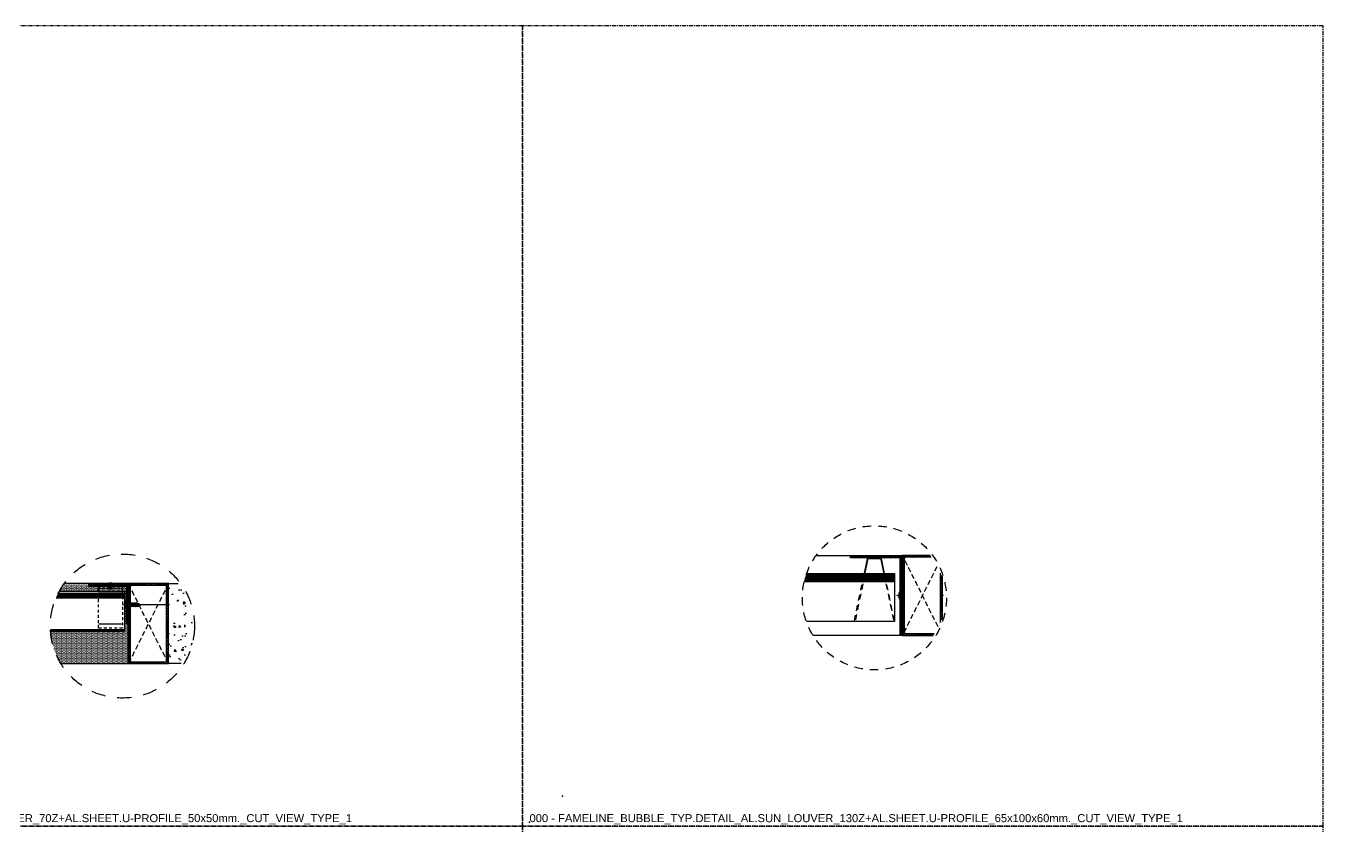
# Model space of a CAD drawing. Header units: millimetres. Extents: x -244126 to 368105, y -173968 to 259060.
# Drawn here: x 46704 to 48325, y 47995 to 48995 of the extents above; entities that cross this region are included whole.
import ezdxf
from ezdxf.xclip import XClip

# ---------------------------------------------------------------- set-up
doc = ezdxf.new("R2010")
doc.units = ezdxf.units.MM
doc.header["$MEASUREMENT"] = 0
doc.header["$XCLIPFRAME"] = 0
for name, pattern in [('005_GG_TA_LINE', [13.75, 5, -1.25, 1.25, -1.25, 5]), ('HIDDEN', [9.525, 6.35, -3.175]), ('TA_HL_001.00', [6.5, 3.55, -2.95]), ('TA_HL_002.00', [13, 7.1, -5.9]), ('TA_HL_003.00000', [19.5, 10.65, -8.85]), ('TA_HL_005.00000', [32.5, 17.75, -14.75])]:
    doc.linetypes.add(name, pattern=pattern)
for name, color, linetype in [('000 - H A T C H', 8, 'Continuous'), ('000 - H I D D E N', 7, 'Continuous'), ('000 - L I N E 0.1', 1, 'Continuous'), ('000 - SYMBOL CON', 1, 'Continuous'), ('000 - WIPEOUT', 250, 'Continuous'), ('001 - ASCESSORIES', 1, 'Continuous'), ('002 - STRUCTURAL STEEL', 4, 'Continuous'), ('004 - CONCRETE', 5, 'Continuous'), ('A03_SUN LOUVER', 7, 'Continuous'), ('A04_TUBE SERIES', 7, 'Continuous')]:
    doc.layers.add(name, color=color, linetype=linetype)
doc.styles.add('Cetury Gothic', font='GOTHIC.TTF')
doc.styles.get("Standard").update_dxf_attribs({"font": 'arial.ttf'})
pattern_1 = [(37.5, (2350, 50), (-0.125987, 3.853648), [0, -3.04, 0, -3.4, 0, -3.25]), (7.5, (2350, 50), (3.53955, 5.64429), [0, -1.64, 0, -2.74, 0, -1.05]), (327.5, (2347.54, 50), (6.228284, 0.01132), [0, -1, 0, -3.6, 0, -4.7]), (317.5, (2347.54, 50), (6.01225, 1.75535), [0, -0.5, 0, -2.36, 0, -2.7])]
pattern_2 = [(217.5, (50, 50), (0.125987, -3.853648), [0, -3.04, 0, -3.4, 0, -3.25]), (187.5, (50, 50), (-3.53955, -5.64429), [0, -1.64, 0, -2.74, 0, -1.05]), (147.5, (52.46, 50), (-6.228284, -0.01132), [0, -1, 0, -3.6, 0, -4.7]), (137.5, (52.46, 50), (-6.01225, -1.75535), [0, -0.5, 0, -2.36, 0, -2.7])]

# ---------------------------------------------------------------- blocks, each defined once
blk = doc.blocks.new('*U3776')
at = {"color": 0, "linetype": '005_GG_TA_LINE'}
blk.add_lwpolyline([(0, 0), (1000, 0), (1000, 1000), (0, 1000)], close=True, dxfattribs=at)
for p in [(50, 37.5), (8.6, 4.9)]:
    blk.add_point(p, dxfattribs=at)
blk.add_attdef('NAMEBLK', (8.6, 4.9), '', height=10, dxfattribs=at)
blk = doc.blocks.new('000 - CONCRETE_COLUMN_100x100mm.-CUT_VIEW')
at = {"layer": '000 - H A T C H'}
h = blk.add_hatch(dxfattribs=at)
h.set_pattern_fill('AR-CONC', color=256, scale=4)
h.set_pattern_definition([(50, (-55619.507, -25057.84), (28.690407, -2.510085), [3, -33]), (355, (-55619.507, -25057.84), (-5.550053, 30.087685), [2.4, -26.4]), (100.451444, (-55617.116, -25058.05), (23.140354, 27.5776), [2.549608, -28.045684]), (46.1842, (-55619.507, -25049.84), (42.689653, -6.620771), [4.5, -49.5]), (96.635635, (-55615.95, -25050.39), (37.386478, 38.964744), [3.824414, -42.06855]), (351.18416, (-55619.507, -25049.84), (37.386478, 38.964744), [3.6, -39.6]), (21, (-55615.507, -25051.84), (23.876282, -16.104756), [3, -33]), (326, (-55615.507, -25051.84), (9.732613, 29.006002), [2.4, -26.4]), (71.451445, (-55613.517, -25053.182), (33.608895, 12.901246), [2.549608, -28.045684]), (37.5, (-55619.507, -25057.84), (0.4863942, 13.3157542), [0, -26.08, 0, -26.8, 0, -26.5]), (7.5, (-55619.507, -25057.84), (10.5227815, 15.7764685), [0, -15.28, 0, -25.48, 0, -10.1]), (327.5, (-55628.427, -25057.84), (21.3528974, -0.9021949), [0, -10, 0, -31.2, 0, -41.4]), (317.5, (-55632.427, -25057.84), (23.327447, 4.0041993), [0, -13, 0, -20.72, 0, -29.4])])
h.paths.add_polyline_path([(-50, -50), (50, -50), (50, 50), (-50, 50)])
at = {"layer": '004 - CONCRETE'}
blk.add_lwpolyline([(-50, -50), (50, -50), (50, 50), (-50, 50)], close=True, dxfattribs=at)
blk = doc.blocks.new('*U3741')
at = {"layer": '000 - H A T C H'}
h = blk.add_hatch(dxfattribs=at)
h.set_pattern_fill('AR-SAND', color=8, scale=2, angle=180)
h.set_pattern_definition(pattern_2)
h.paths.add_polyline_path([(-100, 85), (-200, 85), (-200, 100), (-100, 100)])
h = blk.add_hatch(dxfattribs=at)
h.set_pattern_fill('AR-SAND', color=8, scale=2)
h.set_pattern_definition(pattern_1)
h.paths.add_polyline_path([(2600, 100), (2500, 100), (2500, 85), (2600, 85)])
h = blk.add_hatch(dxfattribs=at)
h.set_pattern_fill('ANSI31', color=8, scale=100)
h.set_pattern_definition([(45, (-200, 2e-14), (-8.8388, 8.8388), [])])
h.paths.add_polyline_path([(-200, 85), (-100, 85), (-100, 15), (-200, 15)])
h = blk.add_hatch(dxfattribs=at)
h.set_pattern_fill('ANSI31', color=8, scale=100)
h.set_pattern_definition([(45, (-4000, 9e-14), (-8.838835, 8.838835), [])])
h.paths.add_polyline_path([(2600, 15), (2500, 15), (2500, 85), (2600, 85)])
h = blk.add_hatch(dxfattribs=at)
h.set_pattern_fill('AR-SAND', color=8, scale=2, angle=180)
h.set_pattern_definition(pattern_2)
h.paths.add_polyline_path([(-200, 0), (-100, 0), (-100, 15), (-200, 15)])
h = blk.add_hatch(dxfattribs=at)
h.set_pattern_fill('AR-SAND', color=8, scale=2)
h.set_pattern_definition(pattern_1)
h.paths.add_polyline_path([(2500, 15), (2600, 15), (2600, 0), (2500, 0)])
at = {"color": 3}
for points in [[(-100, 85), (-200, 85), (-200, 100), (-100, 100)], [(2600, 100), (2500, 100), (2500, 85), (2600, 85)], [(-200, 0), (-100, 0), (-100, 15), (-200, 15)], [(2500, 15), (2600, 15), (2600, 0), (2500, 0)]]:
    blk.add_lwpolyline(points, close=True, dxfattribs=at)
at = {"color": 2}
for points in [[(-200, 85), (-100, 85), (-100, 15), (-200, 15)], [(2600, 15), (2500, 15), (2500, 85), (2600, 85)]]:
    blk.add_lwpolyline(points, close=True, dxfattribs=at)
at = {"color": 3, "xscale": -1}
for p in [(-50, 50), (2450, 50)]:
    blk.add_blockref('000 - CONCRETE_COLUMN_100x100mm.-CUT_VIEW', p, dxfattribs=at)
blk = doc.blocks.new('*U3744')
at = {"color": 250}
blk.add_wipeout([(50, 0), (50, 100), (0, 100), (0, 0)], dxfattribs=at).dxf.layer = '000 - WIPEOUT'
at = {"layer": '000 - H A T C H'}
h = blk.add_hatch(dxfattribs=at)
h.set_pattern_fill('ANSI32', color=256, scale=0.25)
h.set_pattern_definition([(45, (37.5, 87.5), (-1.6838, 1.6838), []), (45, (38.6225, 87.5), (-1.6838, 1.6838), [])])
edge = h.paths.add_edge_path()
edge.add_line((50, 3), (50, 97))
edge.add_arc((47, 97), 3, 0, 90)
edge.add_line((47, 100), (3, 100))
edge.add_arc((3, 97), 3, 90, 180)
edge.add_line((0, 97), (0, 3))
edge.add_arc((3, 3), 3, 180, 270)
edge.add_line((3, 0), (47, 0))
edge.add_arc((47, 3), 3, 270, 360)
edge = h.paths.add_edge_path(flags=16)
edge.add_line((47.7, 4.3), (47.7, 95.7))
edge.add_arc((45.7, 95.7), 2, 0, 90)
edge.add_line((45.7, 97.7), (4.3, 97.7))
edge.add_arc((4.3, 95.7), 2, 90, 180)
edge.add_line((2.3, 95.7), (2.3, 4.3))
edge.add_arc((4.3, 4.3), 2, 180, 270)
edge.add_line((4.3, 2.3), (45.7, 2.3))
edge.add_arc((45.7, 4.3), 2, 270, 360)
at = {"layer": '000 - H I D D E N', "color": 8, "linetype": 'HIDDEN'}
for p, q in [((50, 0), (0, 100)), ((50, 100), (0, 0))]:
    blk.add_line(p, q, dxfattribs=at)
at = {"layer": '002 - STRUCTURAL STEEL', "color": 0}
for points in [[(50, 3), (50, 97, 0.414214), (47, 100), (3, 100, 0.414214), (0, 97), (0, 3, 0.414214), (3, 0), (47, 0, 0.414214)], [(47.7, 4.3), (47.7, 95.7, 0.414214), (45.7, 97.7), (4.3, 97.7, 0.414214), (2.3, 95.7), (2.3, 4.3, 0.414214), (4.3, 2.3), (45.7, 2.3, 0.414214)]]:
    blk.add_lwpolyline(points, format="xyb", close=True, dxfattribs=at)
at = {"layer": 'Defpoints', "color": 250}
blk.add_lwpolyline([(50, 0), (50, 100), (0, 100), (0, 0)], close=True, dxfattribs=at)
blk = doc.blocks.new('000 - ASSCESSORIES_FAMELINE_AL.FLEX_BK_FOR_70Z_[70Z-BK]_TOP_VIEW')
at = {"color": 3}
blk.add_point((0, 0), dxfattribs=at)
at = {"layer": '001 - ASCESSORIES', "color": 8}
for p, q in [((-45.1, -15), (-45.1, 15)), ((-6.2, -15), (-6.2, 15))]:
    blk.add_line(p, q, dxfattribs=at)
at = {"layer": '001 - ASCESSORIES', "color": 0, "linetype": 'ByBlock'}
blk.add_lwpolyline([(-49.9, 15), (2.7, 15), (2.7, -15), (-49.9, -15)], close=True, dxfattribs=at)
blk = doc.blocks.new('*U3772')
at = {"layer": '000 - H A T C H'}
h = blk.add_hatch(dxfattribs=at)
h.set_pattern_fill('DOTS', color=8, scale=5, angle=90)
edge = h.paths.add_edge_path()
edge.add_arc((6.3, 0), 1.25, -53.1301, 53.1301, ccw=False)
edge.add_arc((6.3, -0.7), 0.812, 202.6199, 337.3801, ccw=False)
edge.add_line((5.5, -1), (0, -1))
edge.add_line((0, -1), (0, -3))
edge.add_line((0, -3), (-1, -1.5))
edge.add_line((-1, -1.5), (-1, 1.5))
edge.add_line((-1, 1.5), (0, 3))
edge.add_line((0, 3), (0, 1))
edge.add_line((0, 1), (5.5, 1))
edge.add_arc((6.3, 0.7), 0.812, 22.6199, 157.3801, ccw=False)
at = {"layer": '001 - ASCESSORIES', "color": 0}
for p, q in [((5.5, 1), (0, 1)), ((5.5, -1), (0, -1))]:
    blk.add_line(p, q, dxfattribs=at)
for points in [[(-1, -1.5), (-1, 1.5), (0, 3), (0, -3)], [(0, 3), (0, 1), (5.5, 1), (5.5, -1), (0, -1), (0, -3), (-1, -1.5), (-1, 1.5)]]:
    blk.add_lwpolyline(points, close=True, dxfattribs=at)
blk.add_lwpolyline([(7, 1, -0.5), (7, -1, -0.666667), (5.5, -1), (0, -1), (0, -3), (-1, -1.5), (-1, 1.5), (0, 3), (0, 1), (5.5, 1, -0.666667)], format="xyb", close=True, dxfattribs=at)
blk.add_lwpolyline([(7, -1), (7, 1, -0.5), (7, -1, -0.666667), (5.5, -1), (5.5, 1, -0.666667), (7, 1)], format="xyb", dxfattribs=at)
blk = doc.blocks.new('000 - DYNAMIC_VIEW_ASSCESSORIES_PHILLIPS_HEAD_SELF_DRILLING_SCREW_No.8x19mm._SIDE_VIEW')
at = {"layer": '000 - H A T C H'}
h = blk.add_hatch(color=250, dxfattribs=at)
h.dxf.hatch_style = 1
edge = h.paths.add_edge_path()
edge.add_line((7.2, 2), (6, 2))
edge.add_arc((5, 1.6), 1.05, 384.1341, 422.4587)
edge.add_arc((4.8, 2.5), 0.657, 308.6596, 358.8819, ccw=False)
edge.add_line((5.2, 2), (4, 2))
edge.add_arc((3, 1.6), 1.05, 384.1341, 422.4587)
edge.add_arc((2.8, 2.5), 0.657, 308.6596, 358.8819, ccw=False)
edge.add_line((3.2, 2), (2, 2))
edge.add_arc((1, 1.6), 1.05, 384.1341, 422.4587)
edge.add_arc((0.8, 2.5), 0.657, 315.6091, 358.8819, ccw=False)
edge.add_line((1.3, 2.1), (0, 2.5))
edge.add_line((0, 2.5), (0, 4.5))
edge.add_line((0, 4.5), (-0.5, 4.5))
edge.add_arc((7.3, 0), 9.04, 150.1372, 176.0119)
edge.add_line((-1.7, 0.6), (-1, 0.6))
edge.add_line((-1, 0.6), (-1, -0.6))
edge.add_line((-1, -0.6), (-1.7, -0.6))
edge.add_arc((7.3, 0), 9.04, 183.5796, 209.8628)
edge.add_line((-0.5, -4.5), (0, -4.5))
edge.add_line((0, -4.5), (0, -2.5))
edge.add_line((0, -2.5), (1.8, -2))
edge.add_line((1.8, -2), (2.1, -2))
edge.add_arc((1.7, -2.9), 0.966, 382.4776, 424.1153, ccw=False)
edge.add_arc((2, -1.9), 0.847, 314.556, 352.9855)
edge.add_line((2.9, -2), (4.1, -2))
edge.add_arc((3.7, -2.9), 0.966, 382.4776, 424.1153, ccw=False)
edge.add_arc((4, -1.9), 0.847, 314.556, 352.9855)
edge.add_line((4.9, -2), (6.1, -2))
edge.add_arc((5.7, -2.9), 0.966, 382.4776, 424.1153, ccw=False)
edge.add_arc((6, -1.9), 0.847, 314.556, 352.9855)
edge.add_line((6.9, -2), (8.1, -2))
edge.add_arc((7.7, -2.9), 0.966, 382.4776, 424.1153, ccw=False)
edge.add_arc((8, -1.9), 0.847, 314.556, 352.9855)
edge.add_line((8.9, -2), (10.1, -2))
edge.add_arc((9.7, -2.9), 0.966, 382.4776, 424.1153, ccw=False)
edge.add_arc((10, -1.9), 0.847, 314.556, 352.9855)
edge.add_line((10.9, -2), (12.1, -2))
edge.add_arc((11.7, -2.9), 0.966, 382.4776, 424.1153, ccw=False)
edge.add_arc((12, -1.9), 0.847, 314.556, 352.9855)
edge.add_line((12.9, -2), (13.6, -2))
edge.add_line((13.6, -2), (14.1, -1.8))
edge.add_arc((13.7, -2.7), 0.966, 382.4776, 424.1153, ccw=False)
edge.add_arc((14, -1.7), 0.847, 314.556, 352.9855)
edge.add_line((14.8, -1.8), (14.8, -1.6))
edge.add_line((14.8, -1.6), (15.9, -1.1))
edge.add_arc((15.5, -2), 0.966, 382.4776, 424.1153, ccw=False)
edge.add_arc((15.8, -1), 0.847, 314.556, 352.9855)
edge.add_line((16.7, -1.1), (16.6, -0.9))
edge.add_line((16.6, -0.9), (19, 0))
edge.add_line((19, 0), (16.2, 1.1))
edge.add_line((16.2, 1.1), (16.1, 1.3))
edge.add_arc((15.2, 0.9), 1.05, 384.1341, 422.4587)
edge.add_arc((15, 1.9), 0.657, 308.6596, 358.8819, ccw=False)
edge.add_line((15.4, 1.3), (14, 1.9))
edge.add_line((14, 1.9), (14, 2))
edge.add_arc((13, 1.6), 1.05, 384.1341, 422.4587)
edge.add_arc((12.8, 2.5), 0.657, 308.6596, 358.8819, ccw=False)
edge.add_line((13.2, 2), (12, 2))
edge.add_arc((11, 1.6), 1.05, 384.1341, 422.4587)
edge.add_arc((10.8, 2.5), 0.657, 308.6596, 358.8819, ccw=False)
edge.add_line((11.2, 2), (10, 2))
edge.add_arc((9, 1.6), 1.05, 384.1341, 422.4587)
edge.add_arc((8.8, 2.5), 0.657, 308.6596, 358.8819, ccw=False)
edge.add_line((9.2, 2), (8, 2))
edge.add_arc((7, 1.6), 1.05, 384.1341, 422.4587)
edge.add_arc((6.8, 2.5), 0.657, 308.6596, 358.8819, ccw=False)
at = {"layer": '001 - ASCESSORIES', "color": 0, "linetype": 'ByBlock'}
for p, q in [((-1, 0.6), (-1.7, 0.6)), ((-1, -0.6), (-1, 0.6)), ((0, 4.5), (-0.5, 4.5)), ((-0.5, 4.5), (-0.5, -4.5)), ((0, 4.5), (0, -4.5)), ((1.3, 2.1), (0, 2.5)), ((2.6, -2.5), (1.5, 2.5)), ((3.2, 2), (2, 2)), ((4.6, -2.5), (3.5, 2.5)), ((5.2, 2), (4, 2)), ((6.6, -2.5), (5.5, 2.5)), ((7.2, 2), (6, 2)), ((8.6, -2.5), (7.5, 2.5)), ((9.2, 2), (8, 2)), ((10.6, -2.5), (9.5, 2.5)), ((11.2, 2), (10, 2)), ((12.6, -2.5), (11.5, 2.5)), ((13.2, 2), (12, 2)), ((14.6, -2.3), (13.5, 2.5)), ((14, 1.9), (15.4, 1.3)), ((16.4, -1.6), (15.6, 1.8)), ((16.2, 1.1), (19, 0)), ((-1.7, -0.6), (-1, -0.6)), ((0, 0), (-0.5, 0)), ((0, -4.5), (-0.5, -4.5)), ((0, -2.5), (1.8, -2)), ((2.1, -2), (1.8, -2)), ((4.1, -2), (2.9, -2)), ((6.1, -2), (4.9, -2)), ((8.1, -2), (6.9, -2)), ((10.1, -2), (8.9, -2)), ((12.1, -2), (10.9, -2)), ((13.6, -2), (12.9, -2)), ((13.6, -2), (14.1, -1.8)), ((14.8, -1.6), (15.9, -1.1)), ((16.6, -0.9), (19, 0))]:
    blk.add_line(p, q, dxfattribs=at)
for points in [[(2.1, -2), (1.2, 2, 0.222712), (1.5, 2.5, -0.168799), (2, 2), (2.9, -2, -0.16927), (2.6, -2.5, 0.183704)], [(4.1, -2), (3.2, 2, 0.222712), (3.5, 2.5, -0.168799), (4, 2), (4.9, -2, -0.16927), (4.6, -2.5, 0.183704)], [(6.1, -2), (5.2, 2, 0.222712), (5.5, 2.5, -0.168799), (6, 2), (6.9, -2, -0.16927), (6.6, -2.5, 0.183704)], [(8.1, -2), (7.2, 2, 0.222712), (7.5, 2.5, -0.168799), (8, 2), (8.9, -2, -0.16927), (8.6, -2.5, 0.183704)], [(10.1, -2), (9.2, 2, 0.222712), (9.5, 2.5, -0.168799), (10, 2), (10.9, -2, -0.16927), (10.6, -2.5, 0.183704)], [(12.1, -2), (11.2, 2, 0.222712), (11.5, 2.5, -0.168799), (12, 2), (12.9, -2, -0.16927), (12.6, -2.5, 0.183704)], [(14.1, -1.8), (13.2, 2, 0.222712), (13.5, 2.5, -0.168799), (14, 2), (14.8, -1.8, -0.16927), (14.6, -2.3, 0.183704)], [(15.9, -1.1), (15.4, 1.3, 0.222712), (15.6, 1.8, -0.168799), (16.1, 1.3), (16.7, -1.1, -0.16927), (16.4, -1.6, 0.183704)]]:
    blk.add_lwpolyline(points, format="xyb", close=True, dxfattribs=at)
for start, end in [(150.1372, 176.0119), (183.5796, 209.8628)]:
    blk.add_arc((7.3, 0), 9.04, start, end, dxfattribs=at)
at = {"layer": 'Defpoints', "color": 250, "linetype": 'ByBlock', "ltscale": 0.001}
blk.add_line((54.2, 0), (-3.8, 0), dxfattribs=at)
at = {"layer": '001 - ASCESSORIES', "color": 0, "insert": (8.5, 0), "char_height": 1, "width": 59.684, "attachment_point": 2, "rotation": 90, "style": 'Cetury Gothic'}
blk.add_mtext('\\A1;{\\H2.1x;\\C150;\\S3/4;\\H0.47634x; }', dxfattribs=at)
blk = doc.blocks.new('*U4798')
at = {"layer": '001 - ASCESSORIES', "color": 0, "linetype": 'ByBlock'}
blk.add_blockref('000 - DYNAMIC_VIEW_ASSCESSORIES_PHILLIPS_HEAD_SELF_DRILLING_SCREW_No.8x19mm._SIDE_VIEW', (0, 0), dxfattribs=at)
blk = doc.blocks.new('*U3771')
at = {"layer": '000 - H A T C H'}
h = blk.add_hatch(dxfattribs=at)
h.set_pattern_fill('ANSI32', color=256, scale=0.1)
h.set_pattern_definition([(45, (0, 0), (-0.673519, 0.673519), []), (45, (0.449, 0), (-0.673519, 0.673519), [])])
edge = h.paths.add_edge_path()
edge.add_line((0, 1.5), (0, 50))
edge.add_line((0, 50), (-3, 50))
edge.add_line((-3, 50), (-3, 3))
edge.add_line((-3, 3), (-50, 3))
edge.add_line((-50, 3), (-50, 0))
edge.add_line((-50, 0), (-1.5, 0))
edge.add_arc((-1.5, 1.5), 1.5, 270, 360)
blk.add_point((0, 0))
at = {"layer": '001 - ASCESSORIES', "color": 0, "linetype": 'ByBlock'}
for points in [[(-3, 50), (-3, 3), (-50, 3), (-50, 0), (-1.5, 0)], [(0, 1.5), (0, 50), (-3, 50)]]:
    blk.add_lwpolyline(points, dxfattribs=at)
blk.add_lwpolyline([(-1.5, 0, 0.414214), (0, 1.5)], format="xyb", dxfattribs=at)
blk = doc.blocks.new('A$C00312aed')
at = {"layer": '000 - H A T C H', "linetype": 'ByBlock'}
h = blk.add_hatch(dxfattribs=at)
h.set_pattern_fill('DOTS', color=256, scale=25)
h.set_pattern_definition([(0, (5177.3653, -61534.6073), (0.78125, 1.5625), [0, -1.5625])])
edge = h.paths.add_edge_path()
edge.add_line((-78.8, 43.5), (2.5, 43.5))
edge.add_line((2.5, 43.5), (2.5, -6.3))
edge.add_line((2.5, -6.3), (-89.8, -6.3))
edge.add_arc((0, 0), 90, 184.0126, 211.4814)
edge.add_line((-76.8, -47), (7.5, -47))
edge.add_line((7.5, -47), (7.5, 53))
edge.add_line((7.5, 53), (-72.7, 53))
edge.add_arc((0, 0), 90, 143.9218, 151.1314)
at = {"color": 3}
ref = blk.add_blockref('*U3741', (-2342.5, -47), dxfattribs=at)
XClip(ref).set_block_clipping_path([(2319.2062859407, 133.933324366), (2278.8603896931, 110.6396103068), (2255.5666756339, 70.2937140592), (2255.5666756339, 23.7062859408), (2278.8603896931, -16.6396103068), (2319.2062859407, -39.933324366), (2365.7937140591, -39.933324366), (2406.1396103067, -16.6396103068), (2429.4333243659, 23.7062859408), (2429.4333243659, 70.2937140592), (2406.1396103067, 110.6396103068), (2365.7937140591, 133.933324366)])
at = {"layer": '001 - ASCESSORIES', "rotation": 270}
blk.add_blockref('*U3772', (-15, 53), dxfattribs=at)
at = {"layer": 'A04_TUBE SERIES', "color": 3}
blk.add_blockref('*U3744', (7.5, -47), dxfattribs=at)
at = {"color": 8}
for p, q in [((-82.7, 35.6), (2.5, 35.6)), ((-82.7, 35.5), (2.5, 35.5)), ((-82.7, 35.4), (2.5, 35.4)), ((-82.6, 35.8), (2.5, 35.8)), ((-82.5, 36), (2.5, 36)), ((-82.4, 36.2), (2.5, 36.2)), ((-82.3, 36.5), (2.5, 36.5)), ((-82.1, 36.8), (2.5, 36.8)), ((-81.8, 37.5), (2.5, 37.5)), ((-81.3, 38.6), (2.5, 38.6)), ((-80.7, 39.8), (2.5, 39.8)), ((-80.5, 40.2), (2.5, 40.2)), ((-80.3, 40.5), (2.5, 40.5)), ((-80.2, 40.9), (2.5, 40.9)), ((-80, 41.2), (2.5, 41.2)), ((-89.9, -4.5), (2.5, -4.5)), ((-89.9, -5.1), (2.5, -5.1)), ((-89.8, -5.4), (2.5, -5.4)), ((-89.8, -5.6), (2.5, -5.6)), ((-89.8, -5.8), (2.5, -5.8)), ((-89.8, -6), (2.5, -6)), ((-89.8, -6.1), (2.5, -6.1)), ((-89.8, -6.2), (2.5, -6.2)), ((-89.8, -6.3), (2.5, -6.3))]:
    blk.add_line(p, q, dxfattribs=at)
at = {"color": 3}
blk.add_lwpolyline([(-78.8, 43.5), (2.5, 43.5), (2.5, -6.3), (-89.8, -6.3)], dxfattribs=at)
at = {"layer": '000 - SYMBOL CON', "color": 2, "linetype": 'TA_HL_005.00000'}
blk.add_circle((0, 0), 90, dxfattribs=at)
at = {"layer": 'A04_TUBE SERIES', "color": 1, "linetype": 'HIDDEN', "ltscale": 0.5}
blk.add_line((-30, 47.5), (0, 47.5), dxfattribs=at)
at = {"layer": 'A04_TUBE SERIES', "color": 1, "linetype": 'ByBlock'}
blk.add_lwpolyline([(-76.8, -47), (7.5, -47), (7.5, 53), (-72.7, 53)], dxfattribs=at)
at = {"layer": 'A04_TUBE SERIES', "color": 2, "linetype": 'ByBlock'}
blk.add_lwpolyline([(-30, 43.5), (0, 43.5), (0, 50), (-30, 50)], close=True, dxfattribs=at)
at = {"layer": '001 - ASCESSORIES', "color": 3, "rotation": 90.00000000000001}
blk.add_blockref('*U3771', (7.5, 53), dxfattribs=at)
at = {"layer": '001 - ASCESSORIES', "color": 1, "linetype": 'TA_HL_001.00', "rotation": 90.00000000000001}
blk.add_blockref('000 - ASSCESSORIES_FAMELINE_AL.FLEX_BK_FOR_70Z_[70Z-BK]_TOP_VIEW', (-15, 47.3), dxfattribs=at)
at = {"layer": 'A04_TUBE SERIES', "color": 1}
blk.add_blockref('*U4798', (4.5, 26.5), dxfattribs=at)
blk = doc.blocks.new('000 - ASSCESSORIES_FAMELINE_AL.C-CARRIER_FOR_140Z_CUT_VIEW')
at = {"layer": '000 - H A T C H'}
h = blk.add_hatch(dxfattribs=at)
h.set_pattern_fill('ANSI32', color=8, angle=-90)
h.set_pattern_definition([(315, (-4910.4609, 2978.48558), (0.265165043, 0.265165043), []), (315, (-4910.4609, 2978.3088), (0.265165043, 0.265165043), [])])
edge = h.paths.add_edge_path()
edge.add_line((0, 7.8), (0, -7.8))
edge.add_arc((1, -7.8), 1, 180, 257.5813)
edge.add_line((0.8, -8.8), (78.8, -25))
edge.add_line((78.8, -25), (79, -24.1))
edge.add_line((79, -24.1), (1.7, -8.1))
edge.add_arc((1.9, -7.1), 1, 180, 257.5813, ccw=False)
edge.add_line((0.9, -7.1), (0.9, 7.1))
edge.add_arc((1.9, 7.1), 1, 102.4187, 180, ccw=False)
edge.add_line((1.7, 8.1), (79, 24.1))
edge.add_line((79, 24.1), (78.8, 25))
edge.add_line((78.8, 25), (0.8, 8.8))
edge.add_arc((1, 7.8), 1, 102.4187, 180)
at = {"layer": '001 - ASCESSORIES', "color": 0}
blk.add_lwpolyline([(0, 7.8), (0, -7.8, 0.352064), (0.8, -8.8), (78.8, -25), (79, -24.1), (1.7, -8.1, -0.352064), (0.9, -7.1), (0.9, 7.1, -0.352064), (1.7, 8.1), (79, 24.1), (78.8, 25), (0.8, 8.8, 0.352064)], format="xyb", close=True, dxfattribs=at)
blk = doc.blocks.new('AL.U-PROFILE_BRACKET_FITTING_65x100x65mm._(L-2400mm.)_CUT_VIEW')
at = {"layer": '000 - H A T C H'}
h = blk.add_hatch(dxfattribs=at)
h.set_pattern_fill('ANSI32', color=8, scale=5)
h.set_pattern_definition([(45, (11530.8977, -55918.4424), (-1.325825215, 1.325825215), []), (45, (11531.7816, -55918.4424), (-1.325825215, 1.325825215), [])])
h.paths.add_polyline_path([(-3, 47), (-65, 47), (-65, 50), (0, 50), (0, -50), (-3, -50)])
at = {"layer": 'A04_TUBE SERIES', "color": 3}
blk.add_lwpolyline([(-3, 47), (-65, 47), (-65, 50), (0, 50), (0, -50), (-3, -50), (-3, 47)], dxfattribs=at)
blk = doc.blocks.new('SCREW No.8 - 191')
at = {"layer": '000 - H A T C H'}
h = blk.add_hatch(color=250, dxfattribs=at)
h.dxf.hatch_style = 1
edge = h.paths.add_edge_path()
edge.add_line((0.002, -0.0072), (0.002, -0.006))
edge.add_arc((0.0016, -0.005), 0.00105, 294.1341, 332.4587)
edge.add_arc((0.0025, -0.0048), 0.000657, 218.6596, 268.8819, ccw=False)
edge.add_line((0.002, -0.0052), (0.002, -0.004))
edge.add_arc((0.0016, -0.003), 0.00105, 294.1341, 332.4587)
edge.add_arc((0.0025, -0.0028), 0.000657, 218.6596, 268.8819, ccw=False)
edge.add_line((0.002, -0.0032), (0.002, -0.002))
edge.add_arc((0.0016, -0.001), 0.00105, 294.1341, 332.4587)
edge.add_arc((0.0025, -0.0008), 0.000657, 225.6091, 268.8819, ccw=False)
edge.add_line((0.0021, -0.0013), (0.0025, 0))
edge.add_line((0.0025, 0), (0.0045, 0))
edge.add_line((0.0045, 0), (0.0045, 0.0005))
edge.add_arc((0, -0.0073), 0.00904, 60.1372, 86.0119)
edge.add_line((0.0006, 0.0017), (0.0006, 0.001))
edge.add_line((0.0006, 0.001), (-0.0006, 0.001))
edge.add_line((-0.0006, 0.001), (-0.0006, 0.0017))
edge.add_arc((0, -0.0073), 0.00904, 93.5796, 119.8628)
edge.add_line((-0.0045, 0.0005), (-0.0045, 0))
edge.add_line((-0.0045, 0), (-0.0025, 0))
edge.add_line((-0.0025, 0), (-0.002, -0.0018))
edge.add_line((-0.002, -0.0018), (-0.002, -0.0021))
edge.add_arc((-0.0029, -0.0017), 0.000966, 292.4776, 334.1153, ccw=False)
edge.add_arc((-0.0019, -0.002), 0.000847, 224.556, 262.9855)
edge.add_line((-0.002, -0.0029), (-0.002, -0.0041))
edge.add_arc((-0.0029, -0.0037), 0.000966, 292.4776, 334.1153, ccw=False)
edge.add_arc((-0.0019, -0.004), 0.000847, 224.556, 262.9855)
edge.add_line((-0.002, -0.0049), (-0.002, -0.0061))
edge.add_arc((-0.0029, -0.0057), 0.000966, 292.4776, 334.1153, ccw=False)
edge.add_arc((-0.0019, -0.006), 0.000847, 224.556, 262.9855)
edge.add_line((-0.002, -0.0069), (-0.002, -0.0081))
edge.add_arc((-0.0029, -0.0077), 0.000966, 292.4776, 334.1153, ccw=False)
edge.add_arc((-0.0019, -0.008), 0.000847, 224.556, 262.9855)
edge.add_line((-0.002, -0.0089), (-0.002, -0.0101))
edge.add_arc((-0.0029, -0.0097), 0.000966, 292.4776, 334.1153, ccw=False)
edge.add_arc((-0.0019, -0.01), 0.000847, 224.556, 262.9855)
edge.add_line((-0.002, -0.0109), (-0.002, -0.0121))
edge.add_arc((-0.0029, -0.0117), 0.000966, 292.4776, 334.1153, ccw=False)
edge.add_arc((-0.0019, -0.012), 0.000847, 224.556, 262.9855)
edge.add_line((-0.002, -0.0129), (-0.002, -0.0136))
edge.add_line((-0.002, -0.0136), (-0.0018, -0.0141))
edge.add_arc((-0.0027, -0.0137), 0.000966, 292.4776, 334.1153, ccw=False)
edge.add_arc((-0.0017, -0.014), 0.000847, 224.556, 262.9855)
edge.add_line((-0.0018, -0.0148), (-0.0016, -0.0148))
edge.add_line((-0.0016, -0.0148), (-0.0011, -0.0159))
edge.add_arc((-0.002, -0.0155), 0.000966, 292.4776, 334.1153, ccw=False)
edge.add_arc((-0.001, -0.0158), 0.000847, 224.556, 262.9855)
edge.add_line((-0.0011, -0.0167), (-0.0009, -0.0166))
edge.add_line((-0.0009, -0.0166), (0, -0.019))
edge.add_line((0, -0.019), (0.0011, -0.0162))
edge.add_line((0.0011, -0.0162), (0.0013, -0.0161))
edge.add_arc((0.0009, -0.0152), 0.00105, 294.1341, 332.4587)
edge.add_arc((0.0019, -0.015), 0.000657, 218.6596, 268.8819, ccw=False)
edge.add_line((0.0013, -0.0154), (0.0019, -0.014))
edge.add_line((0.0019, -0.014), (0.002, -0.014))
edge.add_arc((0.0016, -0.013), 0.00105, 294.1341, 332.4587)
edge.add_arc((0.0025, -0.0128), 0.000657, 218.6596, 268.8819, ccw=False)
edge.add_line((0.002, -0.0132), (0.002, -0.012))
edge.add_arc((0.0016, -0.011), 0.00105, 294.1341, 332.4587)
edge.add_arc((0.0025, -0.0108), 0.000657, 218.6596, 268.8819, ccw=False)
edge.add_line((0.002, -0.0112), (0.002, -0.01))
edge.add_arc((0.0016, -0.009), 0.00105, 294.1341, 332.4587)
edge.add_arc((0.0025, -0.0088), 0.000657, 218.6596, 268.8819, ccw=False)
edge.add_line((0.002, -0.0092), (0.002, -0.008))
edge.add_arc((0.0016, -0.007), 0.00105, 294.1341, 332.4587)
edge.add_arc((0.0025, -0.0068), 0.000657, 218.6596, 268.8819, ccw=False)
at = {"layer": '001 - ASCESSORIES', "color": 0}
for p, q in [((-0.0045, 0), (-0.0045, 0.0005)), ((0.0045, 0.0005), (-0.0045, 0.0005)), ((-0.0006, 0.0017), (-0.0006, 0.001)), ((-0.0006, 0.001), (0.0006, 0.001)), ((0, 0), (0, 0.0005)), ((0.0006, 0.001), (0.0006, 0.0017)), ((0.0045, 0), (0.0045, 0.0005)), ((0.0045, 0), (-0.0045, 0)), ((-0.0025, 0), (-0.002, -0.0018)), ((-0.0025, -0.0026), (0.0025, -0.0015)), ((-0.0025, -0.0046), (0.0025, -0.0035)), ((-0.0025, -0.0066), (0.0025, -0.0055)), ((-0.0025, -0.0086), (0.0025, -0.0075)), ((-0.0025, -0.0106), (0.0025, -0.0095)), ((-0.0025, -0.0126), (0.0025, -0.0115)), ((-0.0023, -0.0146), (0.0025, -0.0135)), ((-0.002, -0.0021), (-0.002, -0.0018)), ((-0.002, -0.0041), (-0.002, -0.0029)), ((-0.002, -0.0061), (-0.002, -0.0049)), ((-0.002, -0.0081), (-0.002, -0.0069)), ((-0.002, -0.0101), (-0.002, -0.0089)), ((-0.002, -0.0121), (-0.002, -0.0109)), ((-0.002, -0.0136), (-0.002, -0.0129)), ((-0.002, -0.0136), (-0.0018, -0.0141)), ((-0.0016, -0.0148), (-0.0011, -0.0159)), ((-0.0016, -0.0164), (0.0018, -0.0156)), ((0.0011, -0.0162), (0, -0.019)), ((0.0019, -0.014), (0.0013, -0.0154)), ((0.002, -0.0032), (0.002, -0.002)), ((0.002, -0.0052), (0.002, -0.004)), ((0.002, -0.0072), (0.002, -0.006)), ((0.002, -0.0092), (0.002, -0.008)), ((0.002, -0.0112), (0.002, -0.01)), ((0.002, -0.0132), (0.002, -0.012)), ((0.0021, -0.0013), (0.0025, 0)), ((-0.0009, -0.0166), (0, -0.019))]:
    blk.add_line(p, q, dxfattribs=at)
for points in [[(-0.002, -0.0021), (0.002, -0.0012, 0.222712), (0.0025, -0.0015, -0.168799), (0.002, -0.002), (-0.002, -0.0029, -0.16927), (-0.0025, -0.0026, 0.183704)], [(-0.002, -0.0041), (0.002, -0.0032, 0.222712), (0.0025, -0.0035, -0.168799), (0.002, -0.004), (-0.002, -0.0049, -0.16927), (-0.0025, -0.0046, 0.183704)], [(-0.002, -0.0061), (0.002, -0.0052, 0.222712), (0.0025, -0.0055, -0.168799), (0.002, -0.006), (-0.002, -0.0069, -0.16927), (-0.0025, -0.0066, 0.183704)], [(-0.002, -0.0081), (0.002, -0.0072, 0.222712), (0.0025, -0.0075, -0.168799), (0.002, -0.008), (-0.002, -0.0089, -0.16927), (-0.0025, -0.0086, 0.183704)], [(-0.002, -0.0101), (0.002, -0.0092, 0.222712), (0.0025, -0.0095, -0.168799), (0.002, -0.01), (-0.002, -0.0109, -0.16927), (-0.0025, -0.0106, 0.183704)], [(-0.002, -0.0121), (0.002, -0.0112, 0.222712), (0.0025, -0.0115, -0.168799), (0.002, -0.012), (-0.002, -0.0129, -0.16927), (-0.0025, -0.0126, 0.183704)], [(-0.0018, -0.0141), (0.002, -0.0132, 0.222712), (0.0025, -0.0135, -0.168799), (0.002, -0.014), (-0.0018, -0.0148, -0.16927), (-0.0023, -0.0146, 0.183704)], [(-0.0011, -0.0159), (0.0013, -0.0154, 0.222712), (0.0018, -0.0156, -0.168799), (0.0013, -0.0161), (-0.0011, -0.0167, -0.16927), (-0.0016, -0.0164, 0.183704)]]:
    blk.add_lwpolyline(points, format="xyb", close=True, dxfattribs=at)
for start, end in [(93.5796, 119.8628), (60.1372, 86.0119)]:
    blk.add_arc((0, -0.0073), 0.00904, start, end, dxfattribs=at)
at = {"layer": 'Defpoints', "color": 250, "linetype": 'HIDDEN', "ltscale": 0.001}
blk.add_line((0, -0.0542), (0, 0.0038), dxfattribs=at)
at = {"layer": '001 - ASCESSORIES', "color": 0, "insert": (0, -0.0085), "char_height": 0.001, "width": 0.059684, "attachment_point": 2, "style": 'Cetury Gothic'}
blk.add_mtext('\\A1;{\\H2.1x;\\C150;\\S3/4;\\H0.47634x; }', dxfattribs=at)
blk = doc.blocks.new('*U704')
at = {"layer": '000 - H I D D E N', "color": 8, "linetype": 'HIDDEN', "ltscale": 0.001}
blk.add_line((0, -0.0542), (0, 0.0038), dxfattribs=at)
at = {"layer": '000 - L I N E 0.1', "color": 1}
blk.add_blockref('SCREW No.8 - 191', (0, 0), dxfattribs=at)
blk = doc.blocks.new('*U3728')
at = {"layer": '000 - H A T C H'}
h = blk.add_hatch(color=250, dxfattribs=at)
h.dxf.hatch_style = 1
h.paths.add_polyline_path([(0.0025, -0.003), (-0.0025, -0.003), (-0.0025, -0.009), (-0.0041, -0.009), (-0.0025, -0.0158), (-0.0019, -0.0158), (-0.0019, -0.017), (-0.0025, -0.017), (-0.0025, -0.0183), (-0.0019, -0.0183), (-0.0019, -0.0195), (-0.0025, -0.0195), (-0.0025, -0.0208), (-0.0019, -0.0208), (-0.0019, -0.022), (-0.0025, -0.022), (-0.0025, -0.0233), (-0.0012, -0.0245), (-0.0005, -0.0245), (-0.0005, -0.0103), (0.0005, -0.0103), (0.0005, -0.0245), (0.0012, -0.0245), (0.0025, -0.0233), (0.0025, -0.022), (0.0019, -0.022), (0.0019, -0.0208), (0.0025, -0.0208), (0.0025, -0.0195), (0.0019, -0.0195), (0.0019, -0.0183), (0.0025, -0.0183), (0.0025, -0.017), (0.0019, -0.017), (0.0019, -0.0158), (0.0025, -0.0158), (0.0041, -0.009), (0.0025, -0.009)])
at = {"layer": '001 - ASCESSORIES'}
blk.add_blockref('*U704', (0, 0), dxfattribs=at)
at = {"color": 0}
blk.add_wipeout([(0.0025, -0.003), (-0.0025, -0.003), (-0.0025, -0.009), (-0.0041, -0.009), (-0.0025, -0.0158), (-0.0019, -0.0158), (-0.0019, -0.017), (-0.0025, -0.017), (-0.0025, -0.0183), (-0.0019, -0.0183), (-0.0019, -0.0195), (-0.0025, -0.0195), (-0.0025, -0.0208), (-0.0019, -0.0208), (-0.0019, -0.022), (-0.0025, -0.022), (-0.0025, -0.0233), (-0.0012, -0.0245), (-0.0005, -0.0245), (-0.0005, -0.0103), (0.0005, -0.0103), (0.0005, -0.0245), (0.0012, -0.0245), (0.0025, -0.0233), (0.0025, -0.022), (0.0019, -0.022), (0.0019, -0.0208), (0.0025, -0.0208), (0.0025, -0.0195), (0.0019, -0.0195), (0.0019, -0.0183), (0.0025, -0.0183), (0.0025, -0.017), (0.0019, -0.017), (0.0019, -0.0158), (0.0025, -0.0158), (0.0041, -0.009), (0.0025, -0.009)], dxfattribs=at).dxf.layer = '001 - ASCESSORIES'
at = {"layer": '000 - H I D D E N', "color": 8, "linetype": 'HIDDEN'}
blk.add_line((0, 0.0029), (0, -0.0273), dxfattribs=at)
at = {"layer": '001 - ASCESSORIES', "color": 0}
blk.add_lwpolyline([(-0.0025, -0.003), (-0.0025, -0.009), (-0.0041, -0.009), (-0.0025, -0.0158), (-0.0019, -0.0158), (-0.0019, -0.017), (-0.0025, -0.017), (-0.0025, -0.0183), (-0.0019, -0.0183), (-0.0019, -0.0195), (-0.0025, -0.0195), (-0.0025, -0.0208), (-0.0019, -0.0208), (-0.0019, -0.022), (-0.0025, -0.022), (-0.0025, -0.0233), (-0.0012, -0.0245), (-0.0005, -0.0245), (-0.0005, -0.0103), (0.0005, -0.0103), (0.0005, -0.0245), (0.0012, -0.0245), (0.0025, -0.0233), (0.0025, -0.022), (0.0019, -0.022), (0.0019, -0.0208), (0.0025, -0.0208), (0.0025, -0.0195), (0.0019, -0.0195), (0.0019, -0.0183), (0.0025, -0.0183), (0.0025, -0.017), (0.0019, -0.017), (0.0019, -0.0158), (0.0025, -0.0158), (0.0041, -0.009), (0.0025, -0.009), (0.0025, -0.003)], close=True, dxfattribs=at)
blk = doc.blocks.new('000 - FAMELINE_BUBBLE_TYP.DETAIL_AL.SUN_LOUVER_130Z+AL.SHEET.U-PROFILE_65x100x60mm._CUT_VIEW_TYPE_1')
at = {"color": 8}
for p, q in [((-87.4, 21.3), (25, 21.3)), ((-87.2, 22.3), (25, 22.3)), ((-86.9, 23.3), (25, 23.3)), ((-86.7, 24.3), (25, 24.3)), ((-86.4, 25.3), (25, 25.3)), ((-86.1, 26.3), (25, 26.3)), ((-85.8, 27.3), (25, 27.3)), ((-85.4, 28.3), (25, 28.3)), ((-85.1, 29.3), (25, 29.3))]:
    blk.add_line(p, q, dxfattribs=at)
at = {"layer": '000 - SYMBOL CON', "color": 2, "linetype": 'TA_HL_003.00000'}
blk.add_circle((0, 0), 90, dxfattribs=at)
at = {"layer": 'A03_SUN LOUVER', "color": 3}
blk.add_lwpolyline([(-84.7, 30.3), (25, 30.3), (25, 20.3), (-87.7, 20.3)], dxfattribs=at)
at = {"layer": 'A03_SUN LOUVER', "color": 2}
blk.add_lwpolyline([(-87.7, 20.3), (25, 20.3), (25, -29.7), (-85, -29.7)], dxfattribs=at)
at = {"layer": 'A04_TUBE SERIES', "color": 1}
blk.add_lwpolyline([(-72.7, 53), (35, 53), (35, -47), (-76.8, -47)], dxfattribs=at)
at = {"layer": 'A04_TUBE SERIES', "color": 1, "linetype": 'TA_HL_002.00'}
blk.add_lwpolyline([(-11.8, 30.3), (-24.1, -29), (-25, -28.8), (-12.7, 30.3)], dxfattribs=at)
at = {"layer": '001 - ASCESSORIES', "color": 4}
ref = blk.add_blockref('000 - ASSCESSORIES_FAMELINE_AL.C-CARRIER_FOR_140Z_CUT_VIEW', (0, 50), dxfattribs=dict(at, rotation=270))
XClip(ref).set_block_clipping_path([(-3, -18.7584814098), (19.7000000005, 17.5867335638)])
at = {"layer": 'A04_TUBE SERIES', "color": 3}
blk.add_blockref('AL.U-PROFILE_BRACKET_FITTING_65x100x65mm._(L-2400mm.)_CUT_VIEW', (35, 3), dxfattribs=at)
at = {"layer": '001 - ASCESSORIES', "xscale": 1000, "yscale": 1000, "zscale": 1000, "rotation": 90}
blk.add_blockref('*U3728', (32, 3), dxfattribs=at)
at = {"layer": 'A04_TUBE SERIES', "color": 1, "linetype": 'TA_HL_002.00'}
blk.add_lwpolyline([(11.8, 30.3), (24.1, -29), (25, -28.8), (12.7, 30.3)], dxfattribs=at)
at = {"layer": 'A04_TUBE SERIES', "color": 3}
ref = blk.add_blockref('*U3744', (35, -47), dxfattribs=at)
XClip(ref).set_block_clipping_path([(-58.2937140592, 133.933324366), (-98.6396103068, 110.6396103068), (-121.933324366, 70.2937140592), (-121.933324366, 23.7062859408), (-98.6396103068, -16.6396103068), (-58.2937140592, -39.933324366), (-11.7062859408, -39.933324366), (28.6396103068, -16.6396103068), (51.933324366, 23.7062859408), (51.933324366, 70.2937140592), (28.6396103068, 110.6396103068), (-11.7062859408, 133.933324366)])

msp = doc.modelspace()

# ---------------------------------------------------------------- block references
at = {"layer": '001 - ASCESSORIES', "linetype": '005_GG_TA_LINE'}
for p, values in [((46324.51638, 47995.17286), {'NAMEBLK': '000 - FAMELINE_BUBBLE_TYP.DETAIL_AL.SUN_LOUVER_70Z+AL.SHEET.U-PROFILE_50x50mm._CUT_VIEW_TYPE_1'}), ((46324.51638, 46995.17286), {'NAMEBLK': '000 - FAMELINE_BUBBLE_TYP.DETAIL_AL.SUN_LOUVER_70Z+AL.SHEET.U-PROFILE_50x50mm._CUT_VIEW_TYPE_2'}), ((47324.51638, 46995.17286), {'NAMEBLK': '000 - FAMELINE_BUBBLE_TYP.DETAIL_AL.SUN_LOUVER_130Z+AL.SHEET.U-PROFILE_65x100x60mm._CUT_VIEW_TYPE_2'})]:
    msp.add_blockref('*U3776', p, dxfattribs=at).add_auto_attribs(values)
at = {"layer": 'A04_TUBE SERIES', "color": 3}
msp.add_blockref('000 - FAMELINE_BUBBLE_TYP.DETAIL_AL.SUN_LOUVER_130Z+AL.SHEET.U-PROFILE_65x100x60mm._CUT_VIEW_TYPE_1', (47763.99762, 48280.41131), dxfattribs=at)

# ---------------------------------------------------------------- next in the draw order: block references
at = {"layer": '001 - ASCESSORIES', "linetype": '005_GG_TA_LINE'}
msp.add_blockref('*U3776', (47324.51638, 47995.17286), dxfattribs=at).add_auto_attribs({'NAMEBLK': '000 - FAMELINE_BUBBLE_TYP.DETAIL_AL.SUN_LOUVER_130Z+AL.SHEET.U-PROFILE_65x100x60mm._CUT_VIEW_TYPE_1'})
at = {"layer": 'A04_TUBE SERIES', "color": 3, "linetype": 'ByBlock'}
msp.add_blockref('A$C00312aed', (46824.51638, 48245.17286), dxfattribs=at)

doc.saveas('drawing.dxf')
